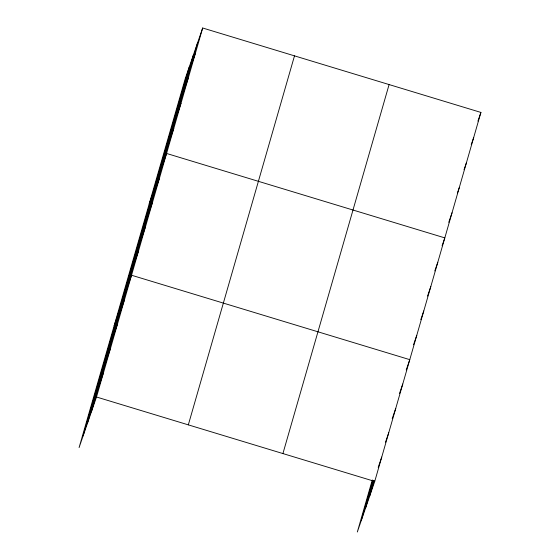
<?xml version="1.0" encoding="UTF-8"?>
<svg xmlns="http://www.w3.org/2000/svg" width="560" height="560" viewBox="0 0 560 560"><rect width="100%" height="100%" fill="white"/><g stroke="black" fill="none" stroke-linecap="round" stroke-linejoin="round"><path stroke-width="0.84" d="M83.125 435.848L189.301 66.843M87.283 423.766L193.459 54.761M91.322 412.034L197.498 43.036M202.678 28L185.262 78.575L79.086 447.573L96.502 397.005L202.678 28L480.914 112.427L374.738 481.425L357.322 532L372.302 479.934M188.321 424.865L294.497 55.86M282.919 453.565L389.095 84.567M361.361 520.275L372.715 480.802M365.519 508.193L373.492 480.48M369.558 496.461L374.15 480.508M190.281 68.124L195.454 53.095M183.057 93.219L188.237 78.183M175.84 118.314L181.02 103.278M168.623 143.402L173.796 128.366M149.163 204.036L166.579 153.461L444.815 237.888L442.092 245.798M154.392 192.85L159.572 177.814M147.385 217.203L152.558 202.167M140.378 241.556L145.551 226.52M133.371 265.909L138.544 250.88M114.128 325.801L131.537 275.233L409.773 359.66L406.231 369.943M119.35 314.622L124.53 299.586M112.343 338.975L117.523 323.939M105.336 363.328L110.516 348.292M98.329 387.681L103.509 372.645M477.918 121.128L480.914 112.427M471.24 144.641L473.697 137.515M464.023 169.729L466.473 162.61M457.345 193.242L459.256 187.705M448.763 222.292L452.032 212.793M434.805 270.942L437.808 262.241M427.525 296.093L430.801 286.594M420.791 319.655L423.787 310.947M413.511 344.799L416.78 335.3M399.497 393.505L402.766 384.013M392.217 418.656L395.759 408.366M385.483 442.218L388.752 432.719M378.203 467.362L381.745 457.072M96.502 397.005L374.738 481.425"/></g></svg>
